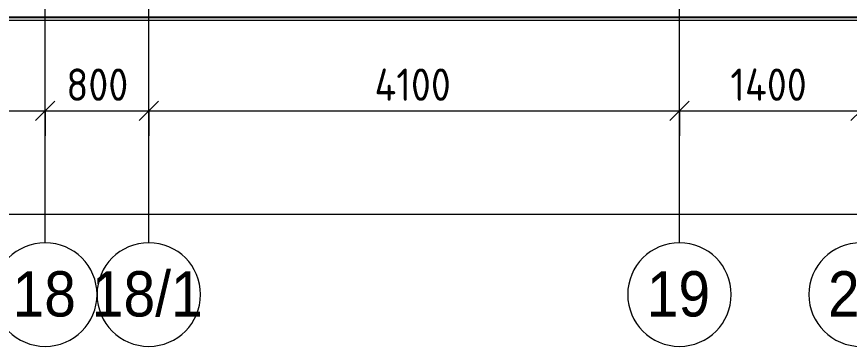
# Model space of a CAD drawing. Header units: millimetres. Extents: x 35802 to 233035, y -8553 to 29000.
# Drawn here: x 65439 to 71872, y -2799 to -252 of the extents above; entities that cross this region are included whole.
import ezdxf

# ---------------------------------------------------------------- set-up
doc = ezdxf.new("R2010")
doc.units = ezdxf.units.MM
for name, color, linetype, lineweight in [('A-ANNO-DIMS', 7, 'Continuous', 9), ('A-ANNO-DIMS-100', 7, 'Continuous', 9), ('A-WALL', 7, 'Continuous', 9), ('Оси', 7, 'Continuous', 9), ('Оси-1', 7, 'Continuous', 20)]:
    doc.layers.add(name, color=color, linetype=linetype, lineweight=lineweight)
doc.layers.add('A-WALL-FNSH-1', color=7, linetype='Continuous', lineweight=9, true_color=0x3c3c3c)
doc.layers.add('A-WALL-FNSH-2', color=7, linetype='Continuous', lineweight=13, true_color=0x3c3c3c)
doc.styles.add('Arial', font='arial.ttf', dxfattribs={"width": 0.9, "height": 350})
doc.styles.add('ISOCPEUR', font='isocpeur.ttf', dxfattribs={"width": 0.9, "height": 250})
doc.dimstyles.new('ISO-2_5_0_9К_БОЛЬШОЙ', dxfattribs={"dimscale": 304.8, "dimtxt": 248.995294, "dimasz": 0.492126, "dimexe": 0.393701, "dimexo": 0.984252, "dimgap": 0, "dimtad": 1, "dimdec": 0, "dimrnd": 10, "dimzin": 0, "dimdsep": 46, "dimtxsty": 'ISOCPEUR', "dimblk1": 'OBLIQUE', "dimblk2": 'OBLIQUE', "dimsah": 1, "dimcen": 0.09, "dimdle": 0.393701, "dimazin": 0, "dimtfac": 1, "dimtdec": 4, "dimtix": 1, "dimtmove": 0, "dimatfit": 3, "dimfxl": 1, "dimtvp": 1, "dimtolj": 1, "dimtzin": 0, "dimarcsym": 2})

# ---------------------------------------------------------------- blocks, each defined once
blk = doc.blocks.new('Ось сетки - D8-29747960-План расстановки осветительного оборудования 1 этажа в осях 12-23')
at = {"layer": 'Оси-1'}
for start, end in [(360, 180), (180, 360)]:
    blk.add_arc((0, 0), 4, start, end, dxfattribs=at)
blk = doc.blocks.new('DIMBLOCK11-План расстановки осветительного оборудования 1 этажа в осях 12-23')
at = {"layer": 'A-ANNO-DIMS-100'}
for p, q in [((61160, -1172.5), (61160, -858.6)), ((65660, -1172.5), (65660, -858.6)), ((61160, -978.6), (65660, -978.6)), ((61160, -978.6), (61160, -1172.5)), ((65660, -978.6), (65660, -1172.5))]:
    blk.add_line(p, q, dxfattribs=at)
at = {"layer": 'A-ANNO-DIMS-100', "lineweight": 20}
for p, q in [((61160, -978.6), (61235, -903.6)), ((65660, -978.6), (65735, -903.6)), ((61160, -978.6), (61085, -1053.6)), ((65660, -978.6), (65585, -1053.6))]:
    blk.add_line(p, q, dxfattribs=at)
at = {"layer": 'A-ANNO-DIMS-100', "color": 0, "insert": (63082, -652), "char_height": 250, "width": 787.208, "attachment_point": 1, "line_spacing_factor": 1.149209, "style": 'ISOCPEUR'}
blk.add_mtext('4500', dxfattribs=at)
blk = doc.blocks.new('_Oblique')
at = {"color": 0, "linetype": 'ByBlock', "lineweight": -2}
blk.add_line((-0.5, -0.5), (0.5, 0.5), dxfattribs=at)
blk = doc.blocks.new('DIMBLOCK12-План расстановки осветительного оборудования 1 этажа в осях 12-23')
at = {"layer": 'A-ANNO-DIMS-100'}
for p, q in [((65660, -1172.5), (65660, -858.6)), ((66460, -1172.5), (66460, -858.6)), ((65660, -978.6), (66460, -978.6)), ((65660, -978.6), (65660, -1172.5)), ((66460, -978.6), (66460, -1172.5))]:
    blk.add_line(p, q, dxfattribs=at)
at = {"layer": 'A-ANNO-DIMS-100', "lineweight": 20}
for p, q in [((65660, -978.6), (65735, -903.6)), ((66460, -978.6), (66535, -903.6)), ((65660, -978.6), (65585, -1053.6)), ((66460, -978.6), (66385, -1053.6))]:
    blk.add_line(p, q, dxfattribs=at)
at = {"layer": 'A-ANNO-DIMS-100', "color": 0, "insert": (65823, -652), "char_height": 250, "width": 568.858, "attachment_point": 1, "line_spacing_factor": 1.149209, "style": 'ISOCPEUR'}
blk.add_mtext('800', dxfattribs=at)
blk = doc.blocks.new('DIMBLOCK13-План расстановки осветительного оборудования 1 этажа в осях 12-23')
at = {"layer": 'A-ANNO-DIMS-100'}
for p, q in [((66460, -1172.5), (66460, -858.6)), ((70560, -1172.5), (70560, -858.6)), ((66460, -978.6), (70560, -978.6)), ((66460, -978.6), (66460, -1172.5)), ((70560, -978.6), (70560, -1172.5))]:
    blk.add_line(p, q, dxfattribs=at)
at = {"layer": 'A-ANNO-DIMS-100', "lineweight": 20}
for p, q in [((66460, -978.6), (66535, -903.6)), ((70560, -978.6), (70635, -903.6)), ((66460, -978.6), (66385, -1053.6)), ((70560, -978.6), (70485, -1053.6))]:
    blk.add_line(p, q, dxfattribs=at)
at = {"layer": 'A-ANNO-DIMS-100', "color": 0, "insert": (68203.5, -652), "char_height": 250, "width": 735.494, "attachment_point": 1, "line_spacing_factor": 1.149209, "style": 'ISOCPEUR'}
blk.add_mtext('4100', dxfattribs=at)
blk = doc.blocks.new('DIMBLOCK14-План расстановки осветительного оборудования 1 этажа в осях 12-23')
at = {"layer": 'A-ANNO-DIMS-100'}
for p, q in [((70560, -1172.5), (70560, -858.6)), ((71960, -1172.5), (71960, -858.6)), ((70560, -978.6), (71960, -978.6)), ((70560, -978.6), (70560, -1172.5)), ((71960, -978.6), (71960, -1172.5))]:
    blk.add_line(p, q, dxfattribs=at)
at = {"layer": 'A-ANNO-DIMS-100', "lineweight": 20}
for p, q in [((70560, -978.6), (70635, -903.6)), ((71960, -978.6), (72035, -903.6)), ((70560, -978.6), (70485, -1053.6)), ((71960, -978.6), (71885, -1053.6))]:
    blk.add_line(p, q, dxfattribs=at)
at = {"layer": 'A-ANNO-DIMS-100', "color": 0, "insert": (70953.5, -652), "char_height": 250, "width": 735.494, "attachment_point": 1, "line_spacing_factor": 1.149209, "style": 'ISOCPEUR'}
blk.add_mtext('1400', dxfattribs=at)
blk = doc.blocks.new('DIMBLOCK205-План расстановки осветительного оборудования 1 этажа в осях 12-23')
at = {"layer": 'A-ANNO-DIMS-100'}
for p, q in [((38310, -1972.5), (38310, -1658.6)), ((84560, -1972.5), (84560, -1658.6)), ((38190, -1778.6), (84680, -1778.6)), ((38310, -1778.6), (38310, -1972.5)), ((84560, -1778.6), (84560, -1972.5))]:
    blk.add_line(p, q, dxfattribs=at)
at = {"layer": 'A-ANNO-DIMS-100', "lineweight": 20}
for p, q in [((38310, -1778.6), (38385, -1703.6)), ((84560, -1778.6), (84635, -1703.6)), ((38310, -1778.6), (38235, -1853.6)), ((84560, -1778.6), (84485, -1853.6))]:
    blk.add_line(p, q, dxfattribs=at)
at = {"layer": 'A-ANNO-DIMS-100', "color": 0, "insert": (61028, -1452), "char_height": 250, "width": 976.828, "attachment_point": 1, "line_spacing_factor": 1.149209, "style": 'ISOCPEUR'}
blk.add_mtext('46250', dxfattribs=at)

msp = doc.modelspace()

# ---------------------------------------------------------------- linework, layer by layer
at = {"layer": 'A-WALL'}
msp.add_line((72280, -280), (38742.7, -280), dxfattribs=at)
at = {"layer": 'A-WALL-FNSH-1'}
msp.add_line((38742.7, -258), (75858, -258), dxfattribs=at)
at = {"layer": 'A-WALL-FNSH-2'}
msp.add_line((38742.7, -253), (75853, -253), dxfattribs=at)
at = {"layer": 'Оси'}
for p, q in [((65660, -1999), (65660, 501)), ((66460, -1999), (66460, 501)), ((70560, -1999), (70560, 501))]:
    msp.add_line(p, q, dxfattribs=at)

# ---------------------------------------------------------------- block references
at = {"layer": 'Оси-1', "xscale": 99.99999999999993, "yscale": 99.99999999999993, "zscale": 99.99999999999993}
for p in [(65660, -2399), (66460, -2399), (70560, -2399), (71960, -2399)]:
    msp.add_blockref('Ось сетки - D8-29747960-План расстановки осветительного оборудования 1 этажа в осях 12-23', p, dxfattribs=at)

# ---------------------------------------------------------------- texts
at = {"layer": 'Оси', "char_height": 350, "attachment_point": 1, "style": 'Arial'}
for s, insert, width in [('18', (65407.4, -2218.4), 606.076), ('18/1', (66019.7, -2218.4), 1060.633), ('19', (70307.4, -2218.4), 606.076), ('20', (71707.4, -2218.4), 606.076)]:
    msp.add_mtext(s, dxfattribs=dict(at, insert=insert, width=width))

# ---------------------------------------------------------------- dimensions: what is measured, and where the dimension line sits
at = {"layer": 'A-ANNO-DIMS'}
for base, p1, p2, override, picture, middle in [((65660, -978.6), (61160, -872.5), (65660, -872.5), {"dimpost": '<>', "dimfxl": 4500}, 'DIMBLOCK11-План расстановки осветительного оборудования 1 этажа в осях 12-23', (63410, -853.6)), ((66460, -978.6), (65660, -872.5), (66460, -872.5), {"dimpost": '<>', "dimfxl": 800}, 'DIMBLOCK12-План расстановки осветительного оборудования 1 этажа в осях 12-23', (66060, -853.6)), ((70560, -978.6), (66460, -872.5), (70560, -872.5), {"dimpost": '<>', "dimfxl": 4100}, 'DIMBLOCK13-План расстановки осветительного оборудования 1 этажа в осях 12-23', (68510, -853.6)), ((71960, -978.6), (70560, -872.5), (71960, -872.5), {"dimpost": '<>', "dimfxl": 1400}, 'DIMBLOCK14-План расстановки осветительного оборудования 1 этажа в осях 12-23', (71260, -853.6)), ((84560, -1778.6), (38310, -1672.5), (84560, -1672.5), {"dimpost": '<>', "dimfxl": 46250}, 'DIMBLOCK205-План расстановки осветительного оборудования 1 этажа в осях 12-23', (61435, -1653.6))]:
    dim = msp.add_linear_dim(base=base, p1=p1, p2=p2, dimstyle='ISO-2_5_0_9К_БОЛЬШОЙ', override=override, dxfattribs=at)
    dim.commit()
    dim.dimension.update_dxf_attribs({"geometry": picture, "text_midpoint": middle})

doc.saveas('drawing.dxf')
